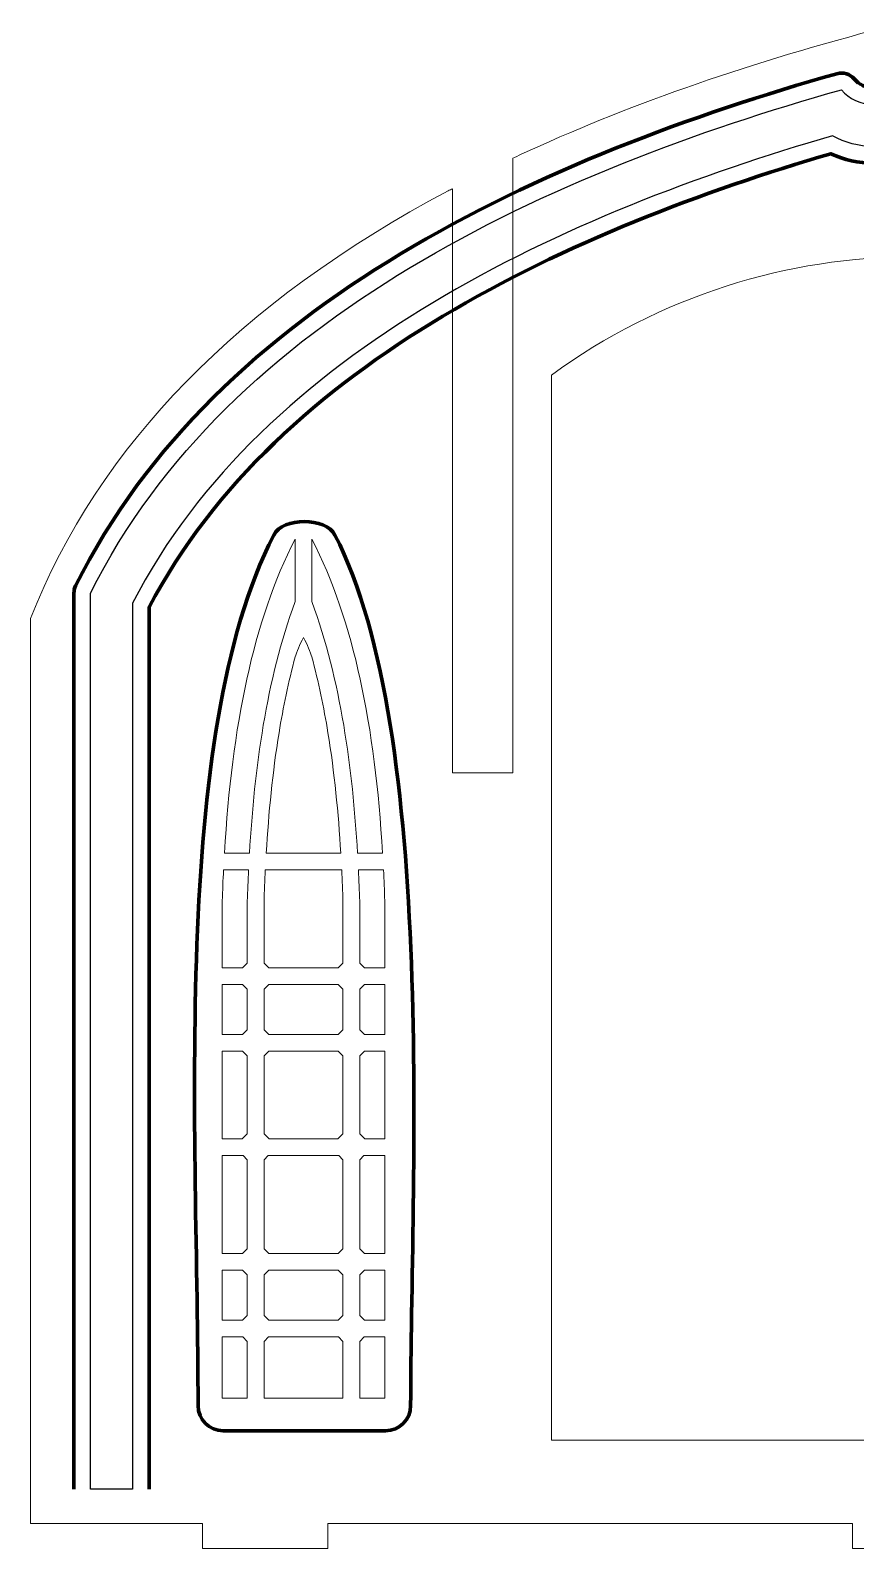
# Model space of a CAD drawing. Header units: centimetres. Extents: x -57 to 189, y -76 to 83.
# Drawn here: x -42.51 to -32.63, y 41.57 to 59.74 of the extents above; entities that cross this region are included whole.
import ezdxf

# ---------------------------------------------------------------- set-up
doc = ezdxf.new("R2010")
doc.units = ezdxf.units.CM
doc.header["$MEASUREMENT"] = 0
doc.layers.add('DEFAULT', color=7, linetype='Continuous')

msp = doc.modelspace()

# ---------------------------------------------------------------- linework, layer by layer
at = {"layer": 'DEFAULT', "color": 242, "lineweight": 9}
for points, knots in [([(-27.10691, 58.21321), (-27.10691, 58.21321), (-27.10691, 50.85637), (-27.10691, 50.85637), (-27.10691, 50.85637), (-27.10691, 50.85637), (-26.38266, 50.85637), (-26.38266, 50.85637), (-26.38266, 50.85637), (-26.38266, 50.85637), (-26.38266, 57.84907), (-26.38266, 57.84907), (-26.38266, 57.84907), (-26.37525, 57.84514), (-26.33936, 57.82907), (-26.33197, 57.82514), (-26.33197, 57.82514), (-23.82111, 56.48813), (-22.15361, 54.78109), (-21.32948, 52.70412), (-21.32948, 52.70412), (-21.32948, 52.70412), (-21.32948, 41.87203), (-21.32948, 41.87203), (-21.32948, 41.87203), (-21.32948, 41.87203), (-23.38937, 41.87203), (-23.38937, 41.87203), (-23.38937, 41.87203), (-23.38937, 41.87203), (-23.38937, 41.57203), (-23.38937, 41.57203), (-23.38937, 41.57203), (-23.38937, 41.57203), (-24.88937, 41.57203), (-24.88937, 41.57203), (-24.88937, 41.57203), (-24.88937, 41.57203), (-24.88937, 41.87203), (-24.88937, 41.87203), (-24.88937, 41.87203), (-24.88937, 41.87203), (-31.17089, 41.87203), (-31.17089, 41.87203), (-31.17089, 41.87203), (-31.17089, 41.87203), (-31.17089, 41.57204), (-31.17089, 41.57204), (-31.17089, 41.57204), (-31.17089, 41.57204), (-31.92089, 41.57204), (-31.92089, 41.57204), (-31.92089, 41.57204), (-31.92089, 41.57204), (-32.67089, 41.57204), (-32.67089, 41.57204), (-32.67089, 41.57204), (-32.67089, 41.57204), (-32.67089, 41.87203), (-32.67089, 41.87203), (-32.67089, 41.87203), (-32.67089, 41.87203), (-38.95241, 41.87203), (-38.95241, 41.87203), (-38.95241, 41.87203), (-38.95241, 41.87203), (-38.95241, 41.57203), (-38.95241, 41.57203), (-38.95241, 41.57203), (-38.95241, 41.57203), (-40.45241, 41.57203), (-40.45241, 41.57203), (-40.45241, 41.57203), (-40.45241, 41.57203), (-40.45241, 41.87203), (-40.45241, 41.87203), (-40.45241, 41.87203), (-40.45241, 41.87203), (-42.5123, 41.87203), (-42.5123, 41.87203), (-42.5123, 41.87203), (-42.5123, 41.87203), (-42.5123, 52.70412), (-42.5123, 52.70412), (-42.5123, 52.70412), (-41.68817, 54.78109), (-40.02067, 56.48813), (-37.50981, 57.82514), (-37.50981, 57.82514), (-37.50242, 57.82907), (-37.46653, 57.84514), (-37.45912, 57.84907), (-37.45912, 57.84907), (-37.45912, 57.84907), (-37.45912, 50.85637), (-37.45912, 50.85637), (-37.45912, 50.85637), (-37.45912, 50.85637), (-36.73487, 50.85637), (-36.73487, 50.85637), (-36.73487, 50.85637), (-36.73487, 50.85637), (-36.73487, 58.21321), (-36.73487, 58.21321), (-36.73487, 58.21321), (-36.72449, 58.21806), (-36.6536, 58.25154), (-36.64324, 58.25635), (-36.64324, 58.25635), (-35.41159, 58.82926), (-34.0041, 59.32509), (-32.42089, 59.74381), (-32.42089, 59.74381), (-32.42089, 59.74381), (-32.42089, 59.44383), (-32.42089, 59.44383), (-32.42089, 59.44383), (-32.42089, 59.44383), (-31.92089, 59.44383), (-31.92089, 59.44383), (-31.92089, 59.44383), (-31.92089, 59.44383), (-31.42089, 59.44383), (-31.42089, 59.44383), (-31.42089, 59.44383), (-31.42089, 59.44383), (-31.42089, 59.74381), (-31.42089, 59.74381), (-31.42089, 59.74381), (-29.83768, 59.32509), (-28.43019, 58.82926), (-27.19854, 58.25635), (-27.19854, 58.25635), (-27.18818, 58.25154), (-27.11729, 58.21806), (-27.10691, 58.21321)], [0, 0, 0, 0, 0.02857143, 0.02857143, 0.02857143, 0.02857143, 0.05714286, 0.05714286, 0.05714286, 0.05714286, 0.08571429, 0.08571429, 0.08571429, 0.08571429, 0.11428571, 0.11428571, 0.11428571, 0.11428571, 0.14285714, 0.14285714, 0.14285714, 0.14285714, 0.17142857, 0.17142857, 0.17142857, 0.17142857, 0.2, 0.2, 0.2, 0.2, 0.22857143, 0.22857143, 0.22857143, 0.22857143, 0.25714286, 0.25714286, 0.25714286, 0.25714286, 0.28571429, 0.28571429, 0.28571429, 0.28571429, 0.31428571, 0.31428571, 0.31428571, 0.31428571, 0.34285714, 0.34285714, 0.34285714, 0.34285714, 0.37142857, 0.37142857, 0.37142857, 0.37142857, 0.4, 0.4, 0.4, 0.4, 0.42857143, 0.42857143, 0.42857143, 0.42857143, 0.45714286, 0.45714286, 0.45714286, 0.45714286, 0.48571429, 0.48571429, 0.48571429, 0.48571429, 0.51428571, 0.51428571, 0.51428571, 0.51428571, 0.54285714, 0.54285714, 0.54285714, 0.54285714, 0.57142857, 0.57142857, 0.57142857, 0.57142857, 0.6, 0.6, 0.6, 0.6, 0.62857143, 0.62857143, 0.62857143, 0.62857143, 0.65714286, 0.65714286, 0.65714286, 0.65714286, 0.68571429, 0.68571429, 0.68571429, 0.68571429, 0.71428571, 0.71428571, 0.71428571, 0.71428571, 0.74285714, 0.74285714, 0.74285714, 0.74285714, 0.77142857, 0.77142857, 0.77142857, 0.77142857, 0.8, 0.8, 0.8, 0.8, 0.82857143, 0.82857143, 0.82857143, 0.82857143, 0.85714286, 0.85714286, 0.85714286, 0.85714286, 0.88571429, 0.88571429, 0.88571429, 0.88571429, 0.91428571, 0.91428571, 0.91428571, 0.91428571, 0.94285714, 0.94285714, 0.94285714, 0.94285714, 1, 1, 1, 1]), ([(-36.27429, 55.61778), (-33.68001, 57.50865), (-30.16177, 57.50865), (-27.56749, 55.61777), (-27.56749, 55.61777), (-27.56749, 55.61777), (-27.56748, 42.87202), (-27.56748, 42.87202), (-27.56748, 42.87202), (-27.56748, 42.87202), (-31.92089, 42.87202), (-31.92089, 42.87202), (-31.92089, 42.87202), (-31.92089, 42.87202), (-36.2743, 42.87202), (-36.2743, 42.87202), (-36.2743, 42.87202), (-36.2743, 42.87202), (-36.27429, 55.61778), (-36.27429, 55.61778)], [0, 0, 0, 0, 0.16666667, 0.16666667, 0.16666667, 0.16666667, 0.33333333, 0.33333333, 0.33333333, 0.33333333, 0.5, 0.5, 0.5, 0.5, 0.66666667, 0.66666667, 0.66666667, 0.66666667, 1, 1, 1, 1]), ([(-39.34241, 52.90614), (-39.68913, 51.96715), (-39.82959, 50.91067), (-39.88902, 49.8957), (-39.88902, 49.8957), (-39.88902, 49.8957), (-40.18892, 49.8957), (-40.18892, 49.8957), (-40.18892, 49.8957), (-40.09838, 51.41911), (-39.84705, 52.6722), (-39.34241, 53.65489), (-39.34241, 53.65489), (-39.34241, 53.65489), (-39.34241, 52.90614), (-39.34241, 52.90614)], [0, 0, 0, 0, 0.2, 0.2, 0.2, 0.2, 0.4, 0.4, 0.4, 0.4, 0.6, 0.6, 0.6, 0.6, 1, 1, 1, 1]), ([(-39.14241, 53.65489), (-38.63777, 52.6722), (-38.38644, 51.41911), (-38.2959, 49.8957), (-38.2959, 49.8957), (-38.2959, 49.8957), (-38.5958, 49.8957), (-38.5958, 49.8957), (-38.5958, 49.8957), (-38.65523, 50.91067), (-38.79569, 51.96715), (-39.14241, 52.90614), (-39.14241, 52.90614), (-39.14241, 52.90614), (-39.14241, 53.65489), (-39.14241, 53.65489)], [0, 0, 0, 0, 0.2, 0.2, 0.2, 0.2, 0.4, 0.4, 0.4, 0.4, 0.6, 0.6, 0.6, 0.6, 1, 1, 1, 1]), ([(-38.94971, 51.33698), (-38.87193, 50.86041), (-38.82495, 50.37832), (-38.79624, 49.8957), (-38.79624, 49.8957), (-38.79624, 49.8957), (-39.24241, 49.8957), (-39.24241, 49.8957), (-39.24241, 49.8957), (-39.24241, 49.8957), (-39.68858, 49.8957), (-39.68858, 49.8957), (-39.68858, 49.8957), (-39.65987, 50.37832), (-39.61289, 50.86041), (-39.53511, 51.33698), (-39.53511, 51.33698), (-39.48547, 51.64118), (-39.42293, 51.94549), (-39.34241, 52.2445), (-39.34241, 52.2445), (-39.32523, 52.2957), (-39.28663, 52.39928), (-39.24241, 52.47762), (-39.24241, 52.47762), (-39.19819, 52.39928), (-39.15959, 52.2957), (-39.14241, 52.2445), (-39.14241, 52.2445), (-39.06189, 51.94549), (-38.99935, 51.64118), (-38.94971, 51.33698)], [0, 0, 0, 0, 0.11111111, 0.11111111, 0.11111111, 0.11111111, 0.22222222, 0.22222222, 0.22222222, 0.22222222, 0.33333333, 0.33333333, 0.33333333, 0.33333333, 0.44444444, 0.44444444, 0.44444444, 0.44444444, 0.55555556, 0.55555556, 0.55555556, 0.55555556, 0.66666667, 0.66666667, 0.66666667, 0.66666667, 0.77777778, 0.77777778, 0.77777778, 0.77777778, 1, 1, 1, 1]), ([(-39.9151, 49.31952), (-39.9151, 49.31952), (-39.9151, 48.57927), (-39.9151, 48.57927), (-39.9151, 48.57927), (-39.9151, 48.57927), (-39.97101, 48.52336), (-39.97101, 48.52336), (-39.97101, 48.52336), (-39.97101, 48.52336), (-40.2151, 48.52336), (-40.2151, 48.52336), (-40.2151, 48.52336), (-40.2151, 48.52336), (-40.2151, 49.32449), (-40.2151, 49.32449), (-40.2151, 49.32449), (-40.21095, 49.44991), (-40.20586, 49.57365), (-40.19981, 49.6957), (-40.19981, 49.6957), (-40.19981, 49.6957), (-39.89975, 49.6957), (-39.89975, 49.6957), (-39.89975, 49.6957), (-39.90589, 49.56996), (-39.91091, 49.44501), (-39.91504, 49.32118), (-39.91504, 49.32118), (-39.91504, 49.32118), (-39.9151, 49.31952), (-39.9151, 49.31952)], [0, 0, 0, 0, 0.11111111, 0.11111111, 0.11111111, 0.11111111, 0.22222222, 0.22222222, 0.22222222, 0.22222222, 0.33333333, 0.33333333, 0.33333333, 0.33333333, 0.44444444, 0.44444444, 0.44444444, 0.44444444, 0.55555556, 0.55555556, 0.55555556, 0.55555556, 0.66666667, 0.66666667, 0.66666667, 0.66666667, 0.77777778, 0.77777778, 0.77777778, 0.77777778, 1, 1, 1, 1]), ([(-38.76972, 49.31618), (-38.76972, 49.31618), (-38.76972, 48.57927), (-38.76972, 48.57927), (-38.76972, 48.57927), (-38.76972, 48.57927), (-38.82563, 48.52336), (-38.82563, 48.52336), (-38.82563, 48.52336), (-38.82563, 48.52336), (-39.24241, 48.52336), (-39.24241, 48.52336), (-39.24241, 48.52336), (-39.24241, 48.52336), (-39.65919, 48.52336), (-39.65919, 48.52336), (-39.65919, 48.52336), (-39.65919, 48.52336), (-39.7151, 48.57927), (-39.7151, 48.57927), (-39.7151, 48.57927), (-39.7151, 48.57927), (-39.7151, 49.31618), (-39.7151, 49.31618), (-39.7151, 49.31618), (-39.71088, 49.44262), (-39.70573, 49.56916), (-39.69947, 49.6957), (-39.69947, 49.6957), (-39.69947, 49.6957), (-39.24241, 49.6957), (-39.24241, 49.6957), (-39.24241, 49.6957), (-39.24241, 49.6957), (-38.78535, 49.6957), (-38.78535, 49.6957), (-38.78535, 49.6957), (-38.77909, 49.56916), (-38.77394, 49.44262), (-38.76972, 49.31618)], [0, 0, 0, 0, 0.09090909, 0.09090909, 0.09090909, 0.09090909, 0.18181818, 0.18181818, 0.18181818, 0.18181818, 0.27272727, 0.27272727, 0.27272727, 0.27272727, 0.36363636, 0.36363636, 0.36363636, 0.36363636, 0.45454545, 0.45454545, 0.45454545, 0.45454545, 0.54545455, 0.54545455, 0.54545455, 0.54545455, 0.63636364, 0.63636364, 0.63636364, 0.63636364, 0.72727273, 0.72727273, 0.72727273, 0.72727273, 0.81818182, 0.81818182, 0.81818182, 0.81818182, 1, 1, 1, 1]), ([(-38.26972, 49.32449), (-38.26972, 49.32449), (-38.26972, 48.52336), (-38.26972, 48.52336), (-38.26972, 48.52336), (-38.26972, 48.52336), (-38.51381, 48.52336), (-38.51381, 48.52336), (-38.51381, 48.52336), (-38.51381, 48.52336), (-38.56972, 48.57927), (-38.56972, 48.57927), (-38.56972, 48.57927), (-38.56972, 48.57927), (-38.56972, 49.31952), (-38.56972, 49.31952), (-38.56972, 49.31952), (-38.56972, 49.31952), (-38.56978, 49.32118), (-38.56978, 49.32118), (-38.56978, 49.32118), (-38.57391, 49.44501), (-38.57893, 49.56996), (-38.58507, 49.6957), (-38.58507, 49.6957), (-38.58507, 49.6957), (-38.28501, 49.6957), (-38.28501, 49.6957), (-38.28501, 49.6957), (-38.27896, 49.57365), (-38.27387, 49.44991), (-38.26972, 49.32449)], [0, 0, 0, 0, 0.11111111, 0.11111111, 0.11111111, 0.11111111, 0.22222222, 0.22222222, 0.22222222, 0.22222222, 0.33333333, 0.33333333, 0.33333333, 0.33333333, 0.44444444, 0.44444444, 0.44444444, 0.44444444, 0.55555556, 0.55555556, 0.55555556, 0.55555556, 0.66666667, 0.66666667, 0.66666667, 0.66666667, 0.77777778, 0.77777778, 0.77777778, 0.77777778, 1, 1, 1, 1]), ([(-39.9151, 48.26745), (-39.9151, 48.26745), (-39.9151, 47.78209), (-39.9151, 47.78209), (-39.9151, 47.78209), (-39.9151, 47.78209), (-39.97102, 47.72617), (-39.97102, 47.72617), (-39.97102, 47.72617), (-39.97102, 47.72617), (-40.2151, 47.72617), (-40.2151, 47.72617), (-40.2151, 47.72617), (-40.2151, 47.72617), (-40.2151, 48.32336), (-40.2151, 48.32336), (-40.2151, 48.32336), (-40.2151, 48.32336), (-39.97101, 48.32336), (-39.97101, 48.32336), (-39.97101, 48.32336), (-39.97101, 48.32336), (-39.9151, 48.26745), (-39.9151, 48.26745)], [0, 0, 0, 0, 0.14285714, 0.14285714, 0.14285714, 0.14285714, 0.28571429, 0.28571429, 0.28571429, 0.28571429, 0.42857143, 0.42857143, 0.42857143, 0.42857143, 0.57142857, 0.57142857, 0.57142857, 0.57142857, 0.71428571, 0.71428571, 0.71428571, 0.71428571, 1, 1, 1, 1]), ([(-39.24241, 48.32336), (-39.24241, 48.32336), (-38.82563, 48.32336), (-38.82563, 48.32336), (-38.82563, 48.32336), (-38.82563, 48.32336), (-38.76972, 48.26745), (-38.76972, 48.26745), (-38.76972, 48.26745), (-38.76972, 48.26745), (-38.76972, 47.78209), (-38.76972, 47.78209), (-38.76972, 47.78209), (-38.76972, 47.78209), (-38.82564, 47.72617), (-38.82564, 47.72617), (-38.82564, 47.72617), (-38.82564, 47.72617), (-39.24241, 47.72617), (-39.24241, 47.72617), (-39.24241, 47.72617), (-39.24241, 47.72617), (-39.65918, 47.72617), (-39.65918, 47.72617), (-39.65918, 47.72617), (-39.65918, 47.72617), (-39.7151, 47.78209), (-39.7151, 47.78209), (-39.7151, 47.78209), (-39.7151, 47.78209), (-39.7151, 48.26745), (-39.7151, 48.26745), (-39.7151, 48.26745), (-39.7151, 48.26745), (-39.65919, 48.32336), (-39.65919, 48.32336), (-39.65919, 48.32336), (-39.65919, 48.32336), (-39.24241, 48.32336), (-39.24241, 48.32336)], [0, 0, 0, 0, 0.09090909, 0.09090909, 0.09090909, 0.09090909, 0.18181818, 0.18181818, 0.18181818, 0.18181818, 0.27272727, 0.27272727, 0.27272727, 0.27272727, 0.36363636, 0.36363636, 0.36363636, 0.36363636, 0.45454545, 0.45454545, 0.45454545, 0.45454545, 0.54545455, 0.54545455, 0.54545455, 0.54545455, 0.63636364, 0.63636364, 0.63636364, 0.63636364, 0.72727273, 0.72727273, 0.72727273, 0.72727273, 0.81818182, 0.81818182, 0.81818182, 0.81818182, 1, 1, 1, 1]), ([(-38.26972, 48.32336), (-38.26972, 48.32336), (-38.26972, 47.72617), (-38.26972, 47.72617), (-38.26972, 47.72617), (-38.26972, 47.72617), (-38.5138, 47.72617), (-38.5138, 47.72617), (-38.5138, 47.72617), (-38.5138, 47.72617), (-38.56972, 47.78209), (-38.56972, 47.78209), (-38.56972, 47.78209), (-38.56972, 47.78209), (-38.56972, 48.26745), (-38.56972, 48.26745), (-38.56972, 48.26745), (-38.56972, 48.26745), (-38.51381, 48.32336), (-38.51381, 48.32336), (-38.51381, 48.32336), (-38.51381, 48.32336), (-38.26972, 48.32336), (-38.26972, 48.32336)], [0, 0, 0, 0, 0.14285714, 0.14285714, 0.14285714, 0.14285714, 0.28571429, 0.28571429, 0.28571429, 0.28571429, 0.42857143, 0.42857143, 0.42857143, 0.42857143, 0.57142857, 0.57142857, 0.57142857, 0.57142857, 0.71428571, 0.71428571, 0.71428571, 0.71428571, 1, 1, 1, 1]), ([(-39.9151, 47.47027), (-39.9151, 47.47027), (-39.9151, 46.53786), (-39.9151, 46.53786), (-39.9151, 46.53786), (-39.9151, 46.53786), (-39.97679, 46.47617), (-39.97679, 46.47617), (-39.97679, 46.47617), (-39.97679, 46.47617), (-40.2151, 46.47617), (-40.2151, 46.47617), (-40.2151, 46.47617), (-40.2151, 46.47617), (-40.2151, 47.52617), (-40.2151, 47.52617), (-40.2151, 47.52617), (-40.2151, 47.52617), (-39.971, 47.52617), (-39.971, 47.52617), (-39.971, 47.52617), (-39.971, 47.52617), (-39.9151, 47.47027), (-39.9151, 47.47027)], [0, 0, 0, 0, 0.14285714, 0.14285714, 0.14285714, 0.14285714, 0.28571429, 0.28571429, 0.28571429, 0.28571429, 0.42857143, 0.42857143, 0.42857143, 0.42857143, 0.57142857, 0.57142857, 0.57142857, 0.57142857, 0.71428571, 0.71428571, 0.71428571, 0.71428571, 1, 1, 1, 1]), ([(-38.76972, 47.47027), (-38.76972, 47.47027), (-38.76972, 46.53786), (-38.76972, 46.53786), (-38.76972, 46.53786), (-38.76972, 46.53786), (-38.83141, 46.47617), (-38.83141, 46.47617), (-38.83141, 46.47617), (-38.83141, 46.47617), (-39.24241, 46.47617), (-39.24241, 46.47617), (-39.24241, 46.47617), (-39.24241, 46.47617), (-39.65341, 46.47617), (-39.65341, 46.47617), (-39.65341, 46.47617), (-39.65341, 46.47617), (-39.7151, 46.53786), (-39.7151, 46.53786), (-39.7151, 46.53786), (-39.7151, 46.53786), (-39.7151, 47.47027), (-39.7151, 47.47027), (-39.7151, 47.47027), (-39.7151, 47.47027), (-39.6592, 47.52617), (-39.6592, 47.52617), (-39.6592, 47.52617), (-39.6592, 47.52617), (-39.24241, 47.52617), (-39.24241, 47.52617), (-39.24241, 47.52617), (-39.24241, 47.52617), (-38.82562, 47.52617), (-38.82562, 47.52617), (-38.82562, 47.52617), (-38.82562, 47.52617), (-38.76972, 47.47027), (-38.76972, 47.47027)], [0, 0, 0, 0, 0.09090909, 0.09090909, 0.09090909, 0.09090909, 0.18181818, 0.18181818, 0.18181818, 0.18181818, 0.27272727, 0.27272727, 0.27272727, 0.27272727, 0.36363636, 0.36363636, 0.36363636, 0.36363636, 0.45454545, 0.45454545, 0.45454545, 0.45454545, 0.54545455, 0.54545455, 0.54545455, 0.54545455, 0.63636364, 0.63636364, 0.63636364, 0.63636364, 0.72727273, 0.72727273, 0.72727273, 0.72727273, 0.81818182, 0.81818182, 0.81818182, 0.81818182, 1, 1, 1, 1]), ([(-38.26972, 47.52617), (-38.26972, 47.52617), (-38.26972, 46.47617), (-38.26972, 46.47617), (-38.26972, 46.47617), (-38.26972, 46.47617), (-38.50803, 46.47617), (-38.50803, 46.47617), (-38.50803, 46.47617), (-38.50803, 46.47617), (-38.56972, 46.53786), (-38.56972, 46.53786), (-38.56972, 46.53786), (-38.56972, 46.53786), (-38.56972, 47.47027), (-38.56972, 47.47027), (-38.56972, 47.47027), (-38.56972, 47.47027), (-38.51382, 47.52617), (-38.51382, 47.52617), (-38.51382, 47.52617), (-38.51382, 47.52617), (-38.26972, 47.52617), (-38.26972, 47.52617)], [0, 0, 0, 0, 0.14285714, 0.14285714, 0.14285714, 0.14285714, 0.28571429, 0.28571429, 0.28571429, 0.28571429, 0.42857143, 0.42857143, 0.42857143, 0.42857143, 0.57142857, 0.57142857, 0.57142857, 0.57142857, 0.71428571, 0.71428571, 0.71428571, 0.71428571, 1, 1, 1, 1]), ([(-39.9151, 46.22604), (-39.9151, 46.22604), (-39.9151, 45.15975), (-39.9151, 45.15975), (-39.9151, 45.15975), (-39.9151, 45.15975), (-39.97102, 45.10383), (-39.97102, 45.10383), (-39.97102, 45.10383), (-39.97102, 45.10383), (-40.2151, 45.10383), (-40.2151, 45.10383), (-40.2151, 45.10383), (-40.2151, 45.10383), (-40.2151, 46.27617), (-40.2151, 46.27617), (-40.2151, 46.27617), (-40.2151, 46.27617), (-39.96523, 46.27617), (-39.96523, 46.27617), (-39.96523, 46.27617), (-39.96523, 46.27617), (-39.9151, 46.22604), (-39.9151, 46.22604)], [0, 0, 0, 0, 0.14285714, 0.14285714, 0.14285714, 0.14285714, 0.28571429, 0.28571429, 0.28571429, 0.28571429, 0.42857143, 0.42857143, 0.42857143, 0.42857143, 0.57142857, 0.57142857, 0.57142857, 0.57142857, 0.71428571, 0.71428571, 0.71428571, 0.71428571, 1, 1, 1, 1]), ([(-39.24241, 46.27617), (-39.24241, 46.27617), (-38.81985, 46.27617), (-38.81985, 46.27617), (-38.81985, 46.27617), (-38.81985, 46.27617), (-38.76972, 46.22604), (-38.76972, 46.22604), (-38.76972, 46.22604), (-38.76972, 46.22604), (-38.76972, 45.15973), (-38.76972, 45.15973), (-38.76972, 45.15973), (-38.76972, 45.15973), (-38.82562, 45.10383), (-38.82562, 45.10383), (-38.82562, 45.10383), (-38.82562, 45.10383), (-39.24241, 45.10383), (-39.24241, 45.10383), (-39.24241, 45.10383), (-39.24241, 45.10383), (-39.6592, 45.10383), (-39.6592, 45.10383), (-39.6592, 45.10383), (-39.6592, 45.10383), (-39.7151, 45.15973), (-39.7151, 45.15973), (-39.7151, 45.15973), (-39.7151, 45.15973), (-39.7151, 46.22604), (-39.7151, 46.22604), (-39.7151, 46.22604), (-39.7151, 46.22604), (-39.66497, 46.27617), (-39.66497, 46.27617), (-39.66497, 46.27617), (-39.66497, 46.27617), (-39.24241, 46.27617), (-39.24241, 46.27617)], [0, 0, 0, 0, 0.09090909, 0.09090909, 0.09090909, 0.09090909, 0.18181818, 0.18181818, 0.18181818, 0.18181818, 0.27272727, 0.27272727, 0.27272727, 0.27272727, 0.36363636, 0.36363636, 0.36363636, 0.36363636, 0.45454545, 0.45454545, 0.45454545, 0.45454545, 0.54545455, 0.54545455, 0.54545455, 0.54545455, 0.63636364, 0.63636364, 0.63636364, 0.63636364, 0.72727273, 0.72727273, 0.72727273, 0.72727273, 0.81818182, 0.81818182, 0.81818182, 0.81818182, 1, 1, 1, 1]), ([(-38.26972, 46.27617), (-38.26972, 46.27617), (-38.26972, 45.10383), (-38.26972, 45.10383), (-38.26972, 45.10383), (-38.26972, 45.10383), (-38.5138, 45.10383), (-38.5138, 45.10383), (-38.5138, 45.10383), (-38.5138, 45.10383), (-38.56972, 45.15975), (-38.56972, 45.15975), (-38.56972, 45.15975), (-38.56972, 45.15975), (-38.56972, 46.22604), (-38.56972, 46.22604), (-38.56972, 46.22604), (-38.56972, 46.22604), (-38.51959, 46.27617), (-38.51959, 46.27617), (-38.51959, 46.27617), (-38.51959, 46.27617), (-38.26972, 46.27617), (-38.26972, 46.27617)], [0, 0, 0, 0, 0.14285714, 0.14285714, 0.14285714, 0.14285714, 0.28571429, 0.28571429, 0.28571429, 0.28571429, 0.42857143, 0.42857143, 0.42857143, 0.42857143, 0.57142857, 0.57142857, 0.57142857, 0.57142857, 0.71428571, 0.71428571, 0.71428571, 0.71428571, 1, 1, 1, 1]), ([(-39.9151, 44.84791), (-39.9151, 44.84791), (-39.9151, 44.36387), (-39.9151, 44.36387), (-39.9151, 44.36387), (-39.9151, 44.36387), (-39.97233, 44.30664), (-39.97233, 44.30664), (-39.97233, 44.30664), (-39.97233, 44.30664), (-40.2151, 44.30664), (-40.2151, 44.30664), (-40.2151, 44.30664), (-40.2151, 44.30664), (-40.2151, 44.90383), (-40.2151, 44.90383), (-40.2151, 44.90383), (-40.2151, 44.90383), (-39.97102, 44.90383), (-39.97102, 44.90383), (-39.97102, 44.90383), (-39.97102, 44.90383), (-39.9151, 44.84791), (-39.9151, 44.84791)], [0, 0, 0, 0, 0.14285714, 0.14285714, 0.14285714, 0.14285714, 0.28571429, 0.28571429, 0.28571429, 0.28571429, 0.42857143, 0.42857143, 0.42857143, 0.42857143, 0.57142857, 0.57142857, 0.57142857, 0.57142857, 0.71428571, 0.71428571, 0.71428571, 0.71428571, 1, 1, 1, 1]), ([(-39.6592, 44.90383), (-39.6592, 44.90383), (-39.24241, 44.90383), (-39.24241, 44.90383), (-39.24241, 44.90383), (-39.24241, 44.90383), (-38.82562, 44.90383), (-38.82562, 44.90383), (-38.82562, 44.90383), (-38.82562, 44.90383), (-38.76972, 44.84793), (-38.76972, 44.84793), (-38.76972, 44.84793), (-38.76972, 44.84793), (-38.76972, 44.36385), (-38.76972, 44.36385), (-38.76972, 44.36385), (-38.76972, 44.36385), (-38.82693, 44.30664), (-38.82693, 44.30664), (-38.82693, 44.30664), (-38.82693, 44.30664), (-39.24241, 44.30664), (-39.24241, 44.30664), (-39.24241, 44.30664), (-39.24241, 44.30664), (-39.65789, 44.30664), (-39.65789, 44.30664), (-39.65789, 44.30664), (-39.65789, 44.30664), (-39.7151, 44.36385), (-39.7151, 44.36385), (-39.7151, 44.36385), (-39.7151, 44.36385), (-39.7151, 44.84793), (-39.7151, 44.84793), (-39.7151, 44.84793), (-39.7151, 44.84793), (-39.6592, 44.90383), (-39.6592, 44.90383)], [0, 0, 0, 0, 0.09090909, 0.09090909, 0.09090909, 0.09090909, 0.18181818, 0.18181818, 0.18181818, 0.18181818, 0.27272727, 0.27272727, 0.27272727, 0.27272727, 0.36363636, 0.36363636, 0.36363636, 0.36363636, 0.45454545, 0.45454545, 0.45454545, 0.45454545, 0.54545455, 0.54545455, 0.54545455, 0.54545455, 0.63636364, 0.63636364, 0.63636364, 0.63636364, 0.72727273, 0.72727273, 0.72727273, 0.72727273, 0.81818182, 0.81818182, 0.81818182, 0.81818182, 1, 1, 1, 1]), ([(-38.26972, 44.90383), (-38.26972, 44.90383), (-38.26972, 44.30664), (-38.26972, 44.30664), (-38.26972, 44.30664), (-38.26972, 44.30664), (-38.51249, 44.30664), (-38.51249, 44.30664), (-38.51249, 44.30664), (-38.51249, 44.30664), (-38.56972, 44.36387), (-38.56972, 44.36387), (-38.56972, 44.36387), (-38.56972, 44.36387), (-38.56972, 44.84791), (-38.56972, 44.84791), (-38.56972, 44.84791), (-38.56972, 44.84791), (-38.5138, 44.90383), (-38.5138, 44.90383), (-38.5138, 44.90383), (-38.5138, 44.90383), (-38.26972, 44.90383), (-38.26972, 44.90383)], [0, 0, 0, 0, 0.14285714, 0.14285714, 0.14285714, 0.14285714, 0.28571429, 0.28571429, 0.28571429, 0.28571429, 0.42857143, 0.42857143, 0.42857143, 0.42857143, 0.57142857, 0.57142857, 0.57142857, 0.57142857, 0.71428571, 0.71428571, 0.71428571, 0.71428571, 1, 1, 1, 1]), ([(-39.9151, 44.05203), (-39.9151, 44.05203), (-39.9151, 43.37203), (-39.9151, 43.37203), (-39.9151, 43.37203), (-39.9151, 43.37203), (-40.2151, 43.37203), (-40.2151, 43.37203), (-40.2151, 43.37203), (-40.2151, 43.37203), (-40.2151, 44.10664), (-40.2151, 44.10664), (-40.2151, 44.10664), (-40.2151, 44.10664), (-39.96971, 44.10664), (-39.96971, 44.10664), (-39.96971, 44.10664), (-39.96971, 44.10664), (-39.9151, 44.05203), (-39.9151, 44.05203)], [0, 0, 0, 0, 0.16666667, 0.16666667, 0.16666667, 0.16666667, 0.33333333, 0.33333333, 0.33333333, 0.33333333, 0.5, 0.5, 0.5, 0.5, 0.66666667, 0.66666667, 0.66666667, 0.66666667, 1, 1, 1, 1]), ([(-38.82431, 44.10664), (-38.82431, 44.10664), (-38.76972, 44.05205), (-38.76972, 44.05205), (-38.76972, 44.05205), (-38.76972, 44.05205), (-38.76972, 43.37203), (-38.76972, 43.37203), (-38.76972, 43.37203), (-38.76972, 43.37203), (-39.24241, 43.37203), (-39.24241, 43.37203), (-39.24241, 43.37203), (-39.24241, 43.37203), (-39.7151, 43.37203), (-39.7151, 43.37203), (-39.7151, 43.37203), (-39.7151, 43.37203), (-39.7151, 44.05205), (-39.7151, 44.05205), (-39.7151, 44.05205), (-39.7151, 44.05205), (-39.66051, 44.10664), (-39.66051, 44.10664), (-39.66051, 44.10664), (-39.66051, 44.10664), (-39.24241, 44.10664), (-39.24241, 44.10664), (-39.24241, 44.10664), (-39.24241, 44.10664), (-38.82431, 44.10664), (-38.82431, 44.10664)], [0, 0, 0, 0, 0.11111111, 0.11111111, 0.11111111, 0.11111111, 0.22222222, 0.22222222, 0.22222222, 0.22222222, 0.33333333, 0.33333333, 0.33333333, 0.33333333, 0.44444444, 0.44444444, 0.44444444, 0.44444444, 0.55555556, 0.55555556, 0.55555556, 0.55555556, 0.66666667, 0.66666667, 0.66666667, 0.66666667, 0.77777778, 0.77777778, 0.77777778, 0.77777778, 1, 1, 1, 1]), ([(-38.51511, 44.10664), (-38.51511, 44.10664), (-38.26972, 44.10664), (-38.26972, 44.10664), (-38.26972, 44.10664), (-38.26972, 44.10664), (-38.26972, 43.37203), (-38.26972, 43.37203), (-38.26972, 43.37203), (-38.26972, 43.37203), (-38.56972, 43.37203), (-38.56972, 43.37203), (-38.56972, 43.37203), (-38.56972, 43.37203), (-38.56972, 44.05203), (-38.56972, 44.05203), (-38.56972, 44.05203), (-38.56972, 44.05203), (-38.51511, 44.10664), (-38.51511, 44.10664)], [0, 0, 0, 0, 0.16666667, 0.16666667, 0.16666667, 0.16666667, 0.33333333, 0.33333333, 0.33333333, 0.33333333, 0.5, 0.5, 0.5, 0.5, 0.66666667, 0.66666667, 0.66666667, 0.66666667, 1, 1, 1, 1])]:
    msp.add_open_spline(points, degree=3, knots=knots, dxfattribs=at)
at = {"layer": 'DEFAULT', "color": 250, "lineweight": 100}
for points, knots in [([(-41.991, 42.28327), (-41.991, 42.28327), (-41.99101, 53.00682), (-41.99101, 53.00682), (-41.99101, 53.00682), (-41.99101, 53.03911), (-41.98453, 53.06677), (-41.97017, 53.0957), (-41.97017, 53.0957), (-40.28396, 56.49469), (-36.32389, 58.24788), (-32.85676, 59.22507), (-32.85676, 59.22507), (-32.77961, 59.24681), (-32.70166, 59.22298), (-32.64986, 59.16181), (-32.64986, 59.16181), (-32.59261, 59.09418), (-32.50961, 59.05505), (-32.42089, 59.05505), (-32.42089, 59.05505), (-32.42089, 59.05505), (-31.42089, 59.05505), (-31.42089, 59.05505), (-31.42089, 59.05505), (-31.33217, 59.05505), (-31.24917, 59.09418), (-31.19192, 59.16181), (-31.19192, 59.16181), (-31.14012, 59.22298), (-31.06217, 59.24681), (-30.98502, 59.22507), (-30.98502, 59.22507), (-27.51789, 58.24788), (-23.55782, 56.49469), (-21.87161, 53.0957), (-21.87161, 53.0957), (-21.85725, 53.06677), (-21.85077, 53.03911), (-21.85077, 53.00682), (-21.85077, 53.00682), (-21.85077, 53.00682), (-21.85078, 42.28327), (-21.85078, 42.28327)], [0, 0, 0, 0, 0.08333333, 0.08333333, 0.08333333, 0.08333333, 0.16666667, 0.16666667, 0.16666667, 0.16666667, 0.25, 0.25, 0.25, 0.25, 0.33333333, 0.33333333, 0.33333333, 0.33333333, 0.41666667, 0.41666667, 0.41666667, 0.41666667, 0.5, 0.5, 0.5, 0.5, 0.58333333, 0.58333333, 0.58333333, 0.58333333, 0.66666667, 0.66666667, 0.66666667, 0.66666667, 0.75, 0.75, 0.75, 0.75, 0.83333333, 0.83333333, 0.83333333, 0.83333333, 1, 1, 1, 1]), ([(-22.75078, 42.28327), (-22.75078, 42.28327), (-22.75077, 52.83853), (-22.75077, 52.83853), (-22.75077, 52.83853), (-24.30141, 55.78968), (-27.85635, 57.37035), (-30.91316, 58.26791), (-30.91316, 58.26791), (-31.07175, 58.19372), (-31.24502, 58.15505), (-31.42089, 58.15505), (-31.42089, 58.15505), (-31.42089, 58.15505), (-32.42089, 58.15505), (-32.42089, 58.15505), (-32.42089, 58.15505), (-32.59676, 58.15505), (-32.77003, 58.19372), (-32.92862, 58.26791), (-32.92862, 58.26791), (-35.98543, 57.37035), (-39.54037, 55.78968), (-41.09101, 52.83853), (-41.09101, 52.83853), (-41.09101, 52.83853), (-41.091, 42.28327), (-41.091, 42.28327)], [0, 0, 0, 0, 0.125, 0.125, 0.125, 0.125, 0.25, 0.25, 0.25, 0.25, 0.375, 0.375, 0.375, 0.375, 0.5, 0.5, 0.5, 0.5, 0.625, 0.625, 0.625, 0.625, 0.75, 0.75, 0.75, 0.75, 1, 1, 1, 1])]:
    msp.add_open_spline(points, degree=3, knots=knots, dxfattribs=at)
at = {"layer": 'DEFAULT', "color": 250}
msp.add_open_spline([(-41.29101, 52.8875), (-39.71509, 55.93839), (-36.07324, 57.56205), (-32.90842, 58.48217), (-32.90842, 58.48217), (-32.7612, 58.39977), (-32.59383, 58.35505), (-32.42089, 58.35505), (-32.42089, 58.35505), (-32.42089, 58.35505), (-31.42089, 58.35505), (-31.42089, 58.35505), (-31.42089, 58.35505), (-31.24795, 58.35505), (-31.08058, 58.39977), (-30.93336, 58.48217), (-30.93336, 58.48217), (-27.76854, 57.56205), (-24.12669, 55.93839), (-22.55077, 52.8875), (-22.55077, 52.8875), (-22.55077, 52.8875), (-22.55078, 42.28327), (-22.55078, 42.28327), (-22.55078, 42.28327), (-22.55078, 42.28327), (-22.05078, 42.28327), (-22.05078, 42.28327), (-22.05078, 42.28327), (-22.05078, 42.28327), (-22.05077, 53.00682), (-22.05077, 53.00682), (-22.05077, 53.00682), (-23.70176, 56.33481), (-27.60434, 58.06445), (-31.03928, 59.03257), (-31.03928, 59.03257), (-31.13112, 58.9241), (-31.2682, 58.85505), (-31.42089, 58.85505), (-31.42089, 58.85505), (-31.42089, 58.85505), (-32.42089, 58.85505), (-32.42089, 58.85505), (-32.42089, 58.85505), (-32.57358, 58.85505), (-32.71066, 58.9241), (-32.8025, 59.03257), (-32.8025, 59.03257), (-36.23744, 58.06445), (-40.14002, 56.33481), (-41.79101, 53.00682), (-41.79101, 53.00682), (-41.79101, 53.00682), (-41.791, 42.28327), (-41.791, 42.28327), (-41.791, 42.28327), (-41.791, 42.28327), (-41.291, 42.28327), (-41.291, 42.28327), (-41.291, 42.28327), (-41.291, 42.28327), (-41.29101, 52.8875), (-41.29101, 52.8875)], degree=3, knots=[0, 0, 0, 0, 0.05882353, 0.05882353, 0.05882353, 0.05882353, 0.11764706, 0.11764706, 0.11764706, 0.11764706, 0.17647059, 0.17647059, 0.17647059, 0.17647059, 0.23529412, 0.23529412, 0.23529412, 0.23529412, 0.29411765, 0.29411765, 0.29411765, 0.29411765, 0.35294118, 0.35294118, 0.35294118, 0.35294118, 0.41176471, 0.41176471, 0.41176471, 0.41176471, 0.47058824, 0.47058824, 0.47058824, 0.47058824, 0.52941176, 0.52941176, 0.52941176, 0.52941176, 0.58823529, 0.58823529, 0.58823529, 0.58823529, 0.64705882, 0.64705882, 0.64705882, 0.64705882, 0.70588235, 0.70588235, 0.70588235, 0.70588235, 0.76470588, 0.76470588, 0.76470588, 0.76470588, 0.82352941, 0.82352941, 0.82352941, 0.82352941, 0.88235294, 0.88235294, 0.88235294, 0.88235294, 1, 1, 1, 1], dxfattribs=at)
at = {"layer": 'DEFAULT', "color": 250, "lineweight": 200}
msp.add_open_spline([(-37.9597, 43.28327), (-37.9597, 43.11804), (-38.09447, 42.98327), (-38.2597, 42.98327), (-38.2597, 42.98327), (-38.9076, 42.98327), (-39.55718, 42.98327), (-40.20508, 42.98327), (-40.20508, 42.98327), (-40.37031, 42.98327), (-40.50508, 43.11804), (-40.50508, 43.28327), (-40.50508, 43.28327), (-40.50508, 46.52872), (-40.8427, 51.28182), (-39.59926, 53.70317), (-39.59926, 53.70317), (-39.48853, 53.91881), (-38.97625, 53.91881), (-38.86552, 53.70317), (-38.86552, 53.70317), (-37.635, 51.30699), (-37.9597, 45.89862), (-37.9597, 43.28327)], degree=3, knots=[0, 0, 0, 0, 0.14285714, 0.14285714, 0.14285714, 0.14285714, 0.28571429, 0.28571429, 0.28571429, 0.28571429, 0.42857143, 0.42857143, 0.42857143, 0.42857143, 0.57142857, 0.57142857, 0.57142857, 0.57142857, 0.71428571, 0.71428571, 0.71428571, 0.71428571, 1, 1, 1, 1], dxfattribs=at)

doc.saveas('drawing.dxf')
